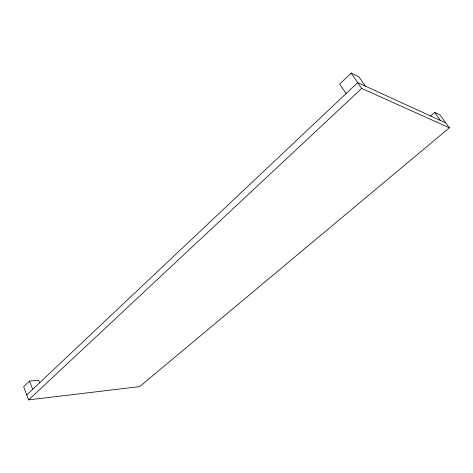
<?xml version="1.0" encoding="UTF-8"?>
<svg xmlns="http://www.w3.org/2000/svg" width="473" height="473" viewBox="0 0 473 473"><rect width="100%" height="100%" fill="white"/><g stroke="black" fill="none" stroke-linecap="round" stroke-linejoin="round"><path stroke-width="0.71" d="M39.75 382.911L38.703 380.191L29.515 381.078L23.65 386.695L28.611 399.898L139.701 386.601L449.35 127.805L439.955 114.933L434.64 112.426L430.324 116.127M365.393 86.145L358.877 76.738L351.155 73.102L339.673 84.093L346.1 93.607M26.742 394.925L357.724 82.633L445.808 122.95M28.611 399.898L361.703 88.416L449.35 127.805M434.64 112.426L440.54 120.538M351.155 73.102L361.703 88.416M29.515 381.078L32.655 389.344"/></g></svg>
